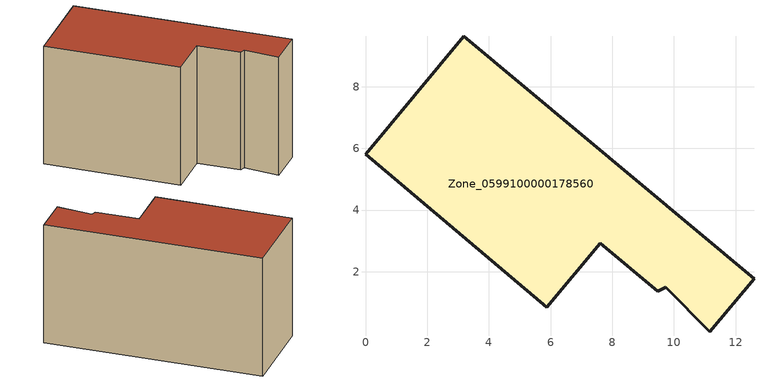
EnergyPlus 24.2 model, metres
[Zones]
Zone_0599100000178560
 floor ground (C_G): 7.61,2.93 5.88,0.85 0,5.81 3.19,9.64 12.6,1.78 11.16,0.05 9.74,1.5 9.49,1.36 z0
 wall outside (C_F): 3.19,9.64 0,5.81 5.88,0.85 7.61,2.93 9.49,1.36 9.74,1.5 11.16,0.05 12.6,1.78 3.19,9.64 z0:6.99
 roof outside (C_R): 7.61,2.93 9.49,1.36 9.74,1.5 11.16,0.05 12.6,1.78 3.19,9.64 0,5.81 5.88,0.85 z6.99
[BUILDING]
Pand.0599100000178560: North Axis=0; Terrain=City; Loads Convergence Tolerance Value=0.04; Temperature Convergence Tolerance Value=0.4; Solar Distribution=FullExterior; Maximum Number of Warmup Days=25; Minimum Number of Warmup Days=1
[Site:Location]
Rotterdam.The.Hague.AP_ZH_NLD Design_Conditions: Latitude=51.96; Longitude=4.45; Time Zone=1; Elevation=-4.5
[SITE:GROUNDTEMPERATURE:BUILDINGSURFACE]
18, 18, 18, 18, 18, 18, 18, 18, 18, 18, 18, 18
[MATERIAL] Thermal Absorptance=0.9; Solar Absorptance=0.7; Visible Absorptance=0.7
Name | Roughness | Thickness | Conductivity | Density | Specific Heat
G.TI.1946 | MediumSmooth | 0.15 | 1 | 540 | 1210
F.TI.1946 | Rough | 0.3 | 0.857143 | 1920 | 840
R.TI.1946 | MediumRough | 0.2 | 0.1 | 1500 | 1000
[CONSTRUCTION]
C_G: G.TI.1946
C_F: F.TI.1946
C_R: R.TI.1946
[ZONE]
Zone_0599100000178560: Type=1; Multiplier=1; Ceiling Height=Autocalculate; Volume=Autocalculate; Floor Area=autocalculate; Part of Total Floor Area=Yes
[ZONEINFILTRATION:DESIGNFLOWRATE]
Infil_Zone_0599100000178560: Zone or ZoneList or Space or SpaceList=Zone_0599100000178560; Schedule=AlwaysOn; Design Flow Rate Calculation Method=Flow/Area; Flow Rate per Floor Area=0.003; Constant Term Coefficient=1; Temperature Term Coefficient=0; Velocity Term Coefficient=0; Velocity Squared Term Coefficient=0
[HVACTEMPLATE:ZONE:IDEALLOADSAIRSYSTEM]
Zone_0599100000178560: Maximum Heating Supply Air Temperature=50; Minimum Cooling Supply Air Temperature=13; Maximum Heating Supply Air Humidity Ratio=0.0156; Minimum Cooling Supply Air Humidity Ratio=0.0077; Heating Limit=NoLimit; Cooling Limit=NoLimit; Dehumidification Control Type=ConstantSensibleHeatRatio; Cooling Sensible Heat Ratio=0.7; Dehumidification Setpoint=60; Humidification Control Type=None; Humidification Setpoint=30; Outdoor Air Method=None; Outdoor Air Flow Rate per Person=0.00944; Outdoor Air Flow Rate per Zone Floor Area=0; Outdoor Air Flow Rate per Zone=0; Demand Controlled Ventilation Type=None; Outdoor Air Economizer Type=NoEconomizer; Heat Recovery Type=None; Sensible Heat Recovery Effectiveness=0.7; Latent Heat Recovery Effectiveness=0.65
[ZONECONTROL:THERMOSTAT]
ThermostatControl_Zone_0599100000178560: Zone or ZoneList=Zone_0599100000178560; Control Type Schedule=DualSetpointControlType; Control 1=Thermostat_Zone_0599100000178560; Temperature Difference Between Cutout And Setpoint=0
[THERMOSTATSETPOINT:DUALSETPOINT]
Thermostat_Zone_0599100000178560: Heating Setpoint Temperature Schedule=HeatingSetpoint_Zone_0599100000178560; Cooling Setpoint Temperature Schedule=CoolingSetpoint_Zone_0599100000178560
[SCHEDULE:COMPACT]
HeatingSetpoint_Zone_0599100000178560: Through: 12/31, For: AllDays, Until: 24:00, 21
CoolingSetpoint_Zone_0599100000178560: Through: 12/31, For: AllDays, Until: 24:00, 24
DualSetpointControlType: Through: 12/31, For: AllDays, Until: 24:00, 4
AlwaysOn: Through: 12/31, For: AllDays, Until: 24:00, 1
